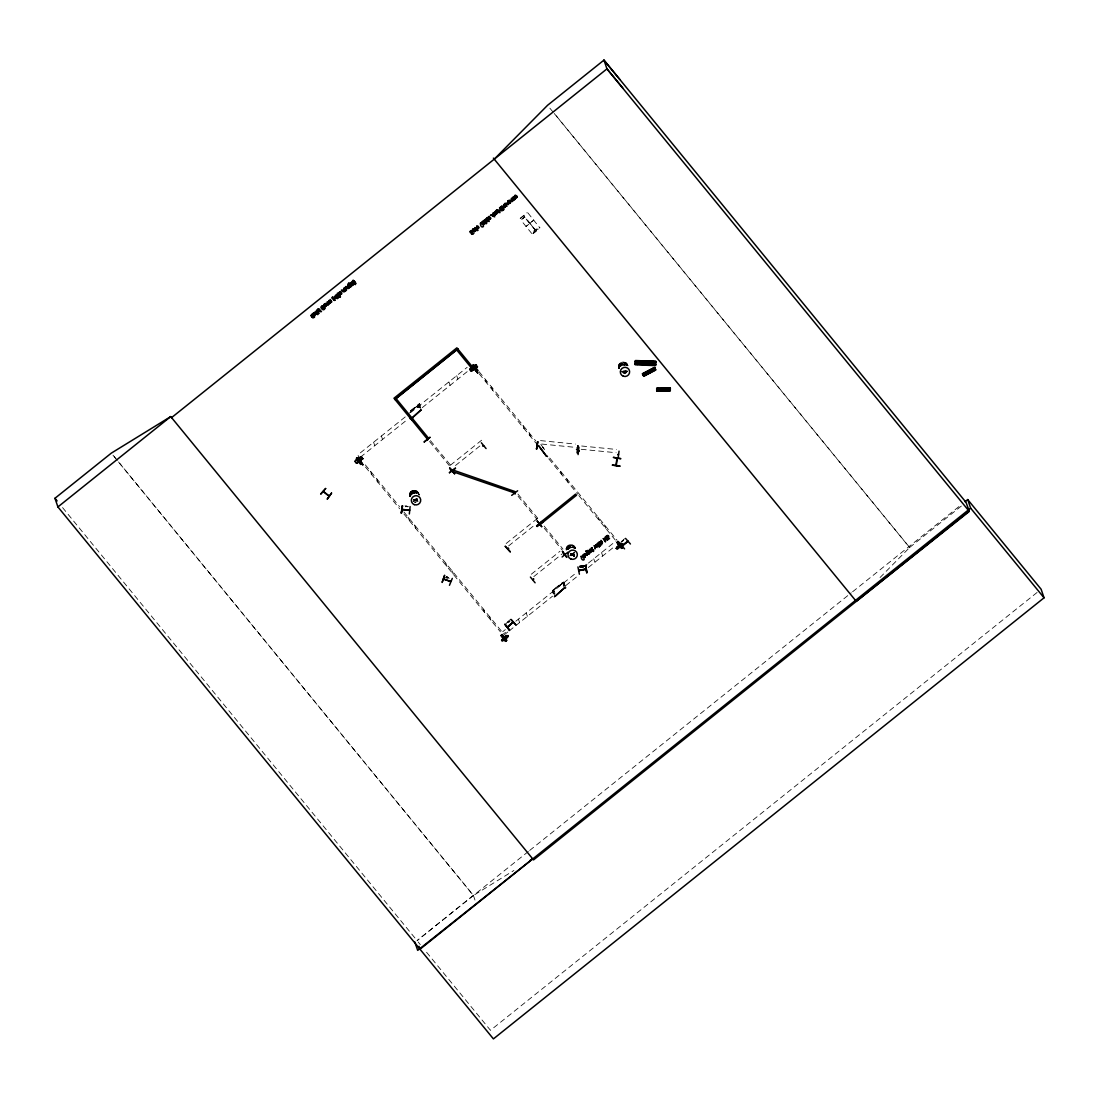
<?xml version="1.0" encoding="UTF-8"?>
<svg xmlns="http://www.w3.org/2000/svg" width="1099" height="1099" viewBox="0 0 1099 1099"><rect width="100%" height="100%" fill="white"/><g stroke="black" fill="none" stroke-linecap="round" stroke-linejoin="round"><path stroke-width="0.75" stroke-dasharray="5 3.75" d="M409.419 494.468L409.721 493.259L409.446 495.704M410.037 496.267L412.674 492.366M412.18 492.682L412.386 491.954M566.067 548.896C566.425 543.579 574.928 543.277 575.574 548.607M566.356 549.747L567.318 547.453M567.936 546.67L569.378 546.629M572.867 545.791C568.375 545.887 568.197 546.711 569.103 547.302M618.696 368.192L620.647 363.522M618.751 366.901L619.039 365.72M619.369 366.668L618.998 367.904A4.684 4.616 -18.9 0 1 627.392 365.376L625.455 363.975M623.971 362.711L620.303 364.25M574.255 554.707L574.269 555.462M621.375 364.071L621.017 363.412M626.169 372.369L626.499 372.08M537.109 229.114L534.622 229.403L533.358 233.015L534.691 229.54M446.95 577.758L448.351 578.019L446.922 576.645M623.312 539.911L622.803 540.818L623.573 540.763M409.721 493.259C411.067 489.44 417.029 489.22 418.582 492.998M410.669 493.025L409.817 496.473A4.684 4.616 -18.9 0 1 418.101 492.792A4.767 4.684 -18.9 0 0 409.776 496.528M619.3 366.695L621.842 364.057L624.287 363.659M568.018 546.491L568.952 547.398M567.634 548.401L566.974 549.486A4.698 4.616 -18.9 0 1 575.079 548.154L570.711 546.533M621.842 541.615L624.534 538.675M507.188 622.707L509.922 619.822M418.183 406.589L417.702 407.138L418.637 407.152M418.692 407.001L418.06 407.523L418.76 407.605M554.514 591.66L553.704 590.919M553.855 590.781L554.528 591.152M554.569 592.526L555.05 593.295M620.825 542.453L622.666 540.351L620.88 542.508M506.213 623.586L507.985 621.471M520.157 218.467L526.943 212.876M410.339 492.187L411.205 491.294M411.424 491.899L412.578 491.857M410.614 493.025L411.672 491.885M411.246 494.866L412.111 493.973A4.712 4.63 -18.9 0 0 411.328 494.948L412.098 493.932M567.249 547.453L568.815 546.327M567.579 548.401L570.724 546.491M568.746 548.36L567.895 549.294L571.027 547.398L574.585 548.222A4.698 4.616 -18.9 0 0 567.963 549.349M880.052 577.524L909.656 547.467L555.215 114.557M585.121 566.136L580.382 567.537L583.267 567.002L581.769 566.823L582.923 566.177L580.08 566.713L580.643 565.916M580.808 566.383C578.308 568.087 584.984 566.864 581.618 566.232M552.618 591.317L553.113 590.754L554.198 593.487M409.391 413.142L418.678 404.762L410.188 411.658L418.801 404.734L420.038 408.045M554.748 595.768L552.838 590.204L562.537 582.319L564.886 588.391M562.949 582.827L552.838 590.204M520.308 218.371L527.122 212.821M521.833 219.141L524.402 217.08L522.039 219.374M521.874 219.25L524.402 217.08M529.361 222.918L525.349 218.124L529.594 222.712M533.592 228.317L530.487 223.798M533.235 233.125L535.804 231.065M532.836 233.647L539.499 228.249M533.441 233.373L536.01 231.312M410.394 410.847L419.31 403.69L420.999 408.279M410.6 411.095L419.516 403.951M405.229 416.919L357.917 454.807L359.098 458.242M410.518 412.674L467.144 367.313M360.403 457.184L407.729 419.282M422.291 407.619L468.311 370.748M450.384 465.234L481.678 440.163M455.467 465.523L480.249 445.686M506.172 543.497L537.466 518.426M508.658 545.887L534.732 524.992M531.325 574.214L560.009 551.245M533.798 576.604L562.496 553.621M509.579 621.361L508.233 622.171L508.672 621.031M508.727 622.405L510.005 621.375M552.275 591.138L563.952 582.195L552.275 591.138L553.264 594.023M502.738 631.691L505.361 629.603M515.816 621.223L576.535 572.593M583.143 567.29L587.127 564.103M588.446 563.045L615.88 541.065M503.919 635.126L507.834 631.98M509.153 630.936L514.373 626.746M515.678 625.702L552.55 596.166M565.793 585.561L576.384 577.085M588.295 567.537L614.437 546.588M528.358 851.491L417.057 940.648L473.367 895.342L112.4 454.464L473.422 895.506L513.906 870.477M529.704 850.42L851.272 592.828M852.618 591.757L961.021 504.922M909.656 547.467L962.092 505.471M1037.099 592.457L490.47 1030.312L424.612 949.879M503.493 633.752L505.595 632.406M563.828 582.333L563.1 582.758L563.993 585.533M417.18 498.603L413.664 499.647M624.493 373.056L627.639 371.146A4.684 4.616 -18.9 0 1 623.284 373.056M568.128 546.546L569.186 545.901M573.815 553.017L570.312 554.075M573.829 553.031L571.549 554.02M570.601 554.94L574.118 553.896A4.698 4.616 -18.9 0 1 570.642 554.913A4.698 4.616 -18.9 0 0 574.035 553.731M573.348 555.448L574.406 554.816L569.708 555.599M573.651 556.328A4.684 4.602 -18.9 0 0 574.695 555.696L573.678 556.382L574.736 555.696A4.698 4.616 -18.9 0 1 573.637 556.273M579.736 567.634L580.918 566.988L579.53 566.864M582.456 567.345L583.94 566.727M417.785 407.028L418.719 407.537M620.756 363.453L621.539 363.508M625.674 372.671L623.243 373.097M412.07 492.778L411.493 492.352M416.823 493.314A4.712 4.63 -18.9 0 0 413.224 493.424L415.628 492.929M413.183 493.341L414.392 492.984M571.851 554.885L573.046 554.528M579.819 565.999L584.86 565.614M579.777 565.999L583.624 565.765L580.657 567.111M579.942 566.466L585.011 565.999M579.791 566.768L582.497 566.232L581.453 565.765M405.297 506.763L406.067 506.639L404.995 505.856M534.65 229.444L538.4 229.1M416.219 491.363L413.746 491.157L411.342 492.613M415.326 492.022L411.438 492.778M540.529 440.617L575.423 444.065M581.687 446.015L616.566 449.464M541.711 444.051L576.59 447.485M581.206 449.285L616.086 452.719M446.455 577.332L447.156 577.415L446.139 576.412M583.803 566.315L579.997 566.466M623.944 362.752L625.18 363M624.259 363.7L625.51 363.948M621.704 371.874L626.444 371.105A4.684 4.616 -18.9 0 1 621.773 371.833M414.969 491.116L418.224 492.792M415.298 492.064L417.634 492.888L416.48 492.338M415.614 492.888L416.851 493.204M413.059 501.171L417.799 500.416A4.684 4.616 -18.9 0 1 413.128 501.144M571.617 545.557L574.859 547.22M572.263 547.316L573.472 547.604M408.498 506.721L405.792 505.856L407.331 506.927M449.216 578.376L446.895 576.645M445.122 577.428L447.403 578.321M625.125 363.027L627.831 365.486M625.798 364.813L626.897 365.39L623.339 364.566L620.207 366.517A4.671 4.588 -18.9 0 1 626.801 365.459M626.196 363.604L627.076 364.442M626.526 364.552L627.405 365.376M620.715 364.318L621.361 363.59M573.87 546.395L575.519 548.264A4.698 4.616 -18.9 0 0 566.438 549.679M574.282 547.316L575.189 548.167M549.857 108.155L553.113 112.125M554.198 113.458L909.738 547.714M527.973 212.972L539.801 227.85M523.055 222.795L531.82 233.592M540.79 444.504L545.901 450.741M544.623 449.697L542.576 447.197L544.541 449.615M479.054 371.668L535.721 440.878M549.775 458.049L617.157 540.337M479.191 373.825L535.817 442.993M548.786 458.832L577.772 494.234M578.843 495.553L615.165 539.897M517.959 494.11L537.823 518.371M544.156 526.105L562.963 549.088M518.096 496.267L536.903 519.25M544.28 528.262L562.056 549.967M430.465 440.63L450.315 464.891M429.544 441.51L449.409 465.77M365.349 464.877L399.555 506.653M403.882 511.942L502.394 632.268M365.472 467.034L399.651 508.768M403.965 514.057L500.402 631.829M62.561 507.573L417.002 940.497M418.142 941.967L420.299 944.604M533.647 228.166L534.815 229.677M627.515 364.634L627.872 365.816C626.966 358.961 615.825 362.272 618.764 368.522M539.595 227.177L539.76 228.029L539.691 227.342M627.419 364.662L627.708 365.459A4.684 4.616 -18.9 0 0 618.792 368.096M536.147 230.872L523.646 215.692M604.491 524.869L605.659 528.303M598.213 517.217L599.395 520.638M601.524 552.563L602.705 555.998M566.864 478.917L568.032 482.351M593.735 558.8L594.916 562.235M560.586 471.251L561.768 474.686M575.107 547.453L575.381 548.236M529.237 432.951L530.405 436.385M522.959 425.299L524.141 428.734M563.746 581.948L565.93 587.979M563.608 582.099L564.598 584.97M562.537 582.319L564.446 587.896M491.61 386.999L492.778 390.433M485.332 379.334L486.514 382.768M552.44 591.056L553.415 593.927M456.703 375.679L457.885 379.114M448.914 381.916L450.095 385.351M526.215 612.885L527.396 616.319M518.426 619.122L519.607 622.556M419.31 403.69L420.862 408.402M418.678 404.762L419.626 407.537M489.728 616.8L490.896 620.234M483.45 609.134L484.632 612.569M452.101 570.834L453.269 574.269M445.823 563.183L447.005 566.617M418.458 493.025L418.485 493.108A4.671 4.588 -18.9 0 0 409.597 495.745A4.684 4.616 -18.9 0 1 418.472 493.025A4.712 4.63 -18.9 0 0 409.542 495.704M414.474 524.882L415.642 528.317M381.394 436.001L382.562 439.435M408.196 517.217L409.377 520.651M373.605 442.238L374.786 445.672M376.847 478.93L378.029 482.351M370.569 471.265L371.75 474.699M473.367 895.342L475.359 901.18M419.227 495.031L418.87 493.849A4.767 4.684 -18.9 0 1 419.172 495.017A4.698 4.616 -18.9 0 0 418.801 493.973M566.205 548.964A4.684 4.602 -18.9 0 1 575.464 548.689A4.698 4.616 -18.9 0 0 570.12 544.788A4.698 4.616 -18.9 0 0 566.191 550.104M574.351 554.679A4.698 4.616 -18.9 0 1 569.722 555.421M566.493 549.843A4.698 4.616 -18.9 0 1 575.45 548.401M568.004 549.431A4.684 4.602 -18.9 0 1 568.856 548.566M569.9 547.92A4.684 4.602 -18.9 0 1 574.543 548.387M618.902 368.536A4.671 4.588 -18.9 0 1 621.869 362.23A4.671 4.588 -18.9 0 1 627.776 365.898M618.847 368.261A4.684 4.616 -18.9 0 1 627.763 365.61M626.348 370.926A4.684 4.616 -18.9 0 1 621.718 371.682M619.135 368A4.684 4.616 -18.9 0 1 627.447 365.541M625.922 373.399A4.671 4.588 -18.9 0 1 624.754 373.742M619.41 368.742A4.671 4.588 -18.9 0 1 619.699 367.574M627.515 370.995A4.684 4.616 -18.9 0 1 623.229 372.904M620.344 366.654A4.671 4.588 -18.9 0 1 626.856 365.61M623.641 365.472A4.767 4.684 -18.9 0 1 624.878 365.431M417.125 498.561A4.671 4.588 -18.9 0 1 413.691 499.578A4.684 4.616 -18.9 0 0 417.112 498.493A4.712 4.63 -18.9 0 1 413.677 499.564M410.174 496.363A4.684 4.616 -18.9 0 1 417.606 493.066M409.845 495.415A4.698 4.616 -18.9 0 1 418.169 492.943M533.784 220.075L526.009 226.49L533.784 220.075M626.142 370.239L622.625 371.283A4.671 4.588 -18.9 0 0 626.087 370.198M417.483 499.468L413.952 500.512A4.698 4.616 -18.9 0 0 417.441 499.454M418.101 501.268L414.57 502.312A4.712 4.63 -18.9 0 0 418.06 501.24M570.34 554.02A4.684 4.602 -18.9 0 0 574.612 552.124A4.698 4.616 -18.9 0 1 570.312 553.965M413.938 500.306A4.684 4.616 -18.9 0 0 417.386 499.289A4.767 4.684 -18.9 0 1 413.952 500.443"/><path stroke-width="1.5" d="M627.804 541.175L622.075 545.887L628.024 541.326M635.277 364.016L655.65 364.346L635.304 363.481M655.76 362.56L635.442 361.228L655.746 362.656L635.359 361.983M635.483 360.527L655.815 361.406L655.581 365.637L635.236 364.786L635.442 360.747L655.815 361.406L655.76 362.601M655.608 365.047L635.249 364.112M507.834 548.868L508.274 548.264M508.068 549.074L508.494 548.346M533.647 579.063L533.152 579.791L533.606 578.939M563.787 554.652L564.405 554.418M564.199 554.322L564.35 553.896M635.538 361.997L635.304 363.123M637.31 364.538L637.516 360.829M646.171 364.909L646.363 361.2M648.424 361.283L648.218 364.95M650.072 365.06L650.265 361.351M652.133 365.156L652.325 361.447M653.507 365.211L653.699 361.502M487.407 220.899C485.813 223.44 486.527 226.531 484.659 219.704M656.707 388.387L670.294 387.988L670.308 390.832L656.721 391.093L656.707 388.235L670.308 388.304M656.707 390.859L670.294 390.612M670.28 388.139L670.308 388.84L656.707 389.225M332.489 296.854L332.2 297.966M496.157 211.008L496.514 210.129M315.495 314.561L315.262 313.229M512.848 198.521L513.247 197.325M619.877 466.155L612.445 465.165M348.548 285.314L348.754 284.614M586.632 552.522L587.512 550.942M402.55 505.787L401.341 513.206L402.509 505.842M401.369 513.192L402.193 505.815M402.303 509.73L402.825 509.29M409.611 510.032L408.952 509.895M410.106 506.584L409.336 513.975M475.276 231.051L475.221 230.186M484.453 223.853L485.002 222.85M585.451 555.421L585.149 557.028M537.741 441.743L536.518 449.148L537.782 441.743M536.559 449.148L537.425 441.771M537.988 445.617L537.548 445.356M577.318 449.285L576.508 449.367M578.088 454.588L578.967 447.211M617.858 454.45L618.38 454.505M619.039 451.153L618.091 458.475M478.518 228.015C478.532 225.79 475.963 229.609 478.395 228.07M489.769 219.058L489.948 217.794L489.014 219.058M664.126 389.458L665.238 389.444L664.126 389.431M613.476 457.39L620.88 458.695L613.462 457.418M617.185 458.805L616.979 458.104L615.948 465.317M616.319 465.358L617.24 458.132M313.407 314.369L313.435 312.748M505.306 206.942L503.768 204.428L504.771 206.9M512.876 200.883L511.337 198.356L512.038 200.032M312.528 317.089L312.775 314.19M312.446 315.811L311.937 317.048M471.237 233.098L471.65 234.211M323.422 491.377L323.958 491.596M328.807 495.484L329.123 496.171L323.381 491.253M471.979 232.068L471.952 231.23M326.582 305.728L324.796 306.745M341.638 294.079L341.748 293.351M353.15 284.929L353.837 283.899M353.823 284.201L353.644 283.185M479.013 227.713L476.952 228.592M517.162 197.147L515.926 198.246M591.894 551.41L591.729 550.393M351.419 283.047C351.254 285.671 353.356 281.385 353.796 283.501M488.368 218.358L489.261 216.269L487.777 217.506M514.73 196.542L515.101 195.814M345.608 290.37L346.295 289.573L345.498 289.614M474.713 231.051L474.727 230.378M484.164 223.509L484.357 222.561M510.293 202.985L508.81 203.425L509.881 202.216M585.217 556.286L585.08 556.492M427.36 439.6L427.717 439.888M452.184 469.822L451.73 471.292L514.483 492.929L514.978 491.555L452.101 469.726M514.579 493.19L515.088 493.836L514.442 492.819M565.037 554.212L564.735 554.446M344.399 289.861L344.056 288.172M482.612 223.221L482.269 221.531M507.765 201.103L508.109 202.793L509.799 202.065L508.919 202.697M584.393 556.08C580.547 557.083 584.929 551.437 585.465 555.49M350.911 283.295C351.034 281.454 354.015 281.825 351.639 282.786M514.236 196.542L515.074 195.306M505.444 204.524L506.364 205.678C508.645 206.269 504.537 207.601 504.839 203.507M591.454 549.184L592.512 550.517L591.386 548.03M598.172 542.645L598.378 543.73M607.802 538.263L608.612 536.147M323.807 308.956L322.708 308.448L323.463 307.802L324.356 308.269L323.834 309.025M310.88 315.99L311.553 314.809M609.478 538.771L609.382 538.139M329.631 303.2L329.686 302.459M317.913 309.808C317.735 312.611 322.034 310.783 318.71 309.327M497.05 211.764L496.693 210.678M348.163 288.666C342.998 282.635 348.163 291.07 348.52 287.334M495.745 214.071C497.05 214.882 493.753 208.686 496.542 212.753M512.23 200.265L512.148 201.062M601.812 543.085L601.675 541.986M505.554 203.507L505.471 204.593M592.018 549.115L592.1 548.03M317.405 309.904L317.954 309.121M586.014 569.048L578.706 570.395L585.987 569.035M586.069 569.309L578.898 570.697M313.655 313.366L314.754 312.844M616.347 465.536L616.36 464.685M510.431 202.889L508.961 200.252L508.562 200.815M514.854 198.534L514.318 199.345M340.099 294.175L341.281 293.694M314.328 315.152L316.072 314.287M505.128 207.271L505.293 206.502M450.398 581.344L443.501 579.173L444.367 579.187M450.26 581.687L449.917 581.151M449.464 585.3L452.307 578.404M472.831 230.144L473.463 229.403M482.447 222.135C485.937 221.325 480.826 223.633 483.533 221.558M508.026 201.529L509.167 202.01M331.623 301.937L330.359 302.857M606.318 537.081L606.84 536.188M490.539 218.88L490.635 218.152M324.191 304.945L325.208 303.612L323.848 304.602M512.395 197.545L512.34 198.658M507.504 626.87L513.054 622.213M361.695 459.025L361.708 458.778M472.446 369.841C471.416 371.957 474.617 366.832 474.905 369.786M506.955 635.73L504.688 637.544M616.91 547.261L619.451 545.571M452.197 470.757L452.692 470.317M323.82 304.533L323.875 305.962M338.89 292.705L339.907 291.62M484.522 220.102L485.676 219.223M350.938 286.729L351.859 285.891L349.949 283.542M587.786 550.558L589.943 553.099L588.817 554.075M498.891 212.231C501.927 214.484 498.081 207.629 496.363 210.362M324.136 309.355L324.878 308.297L323.862 307.074M539.087 446.304L546.478 456.222L538.537 445.631M607.967 536.985L607.733 535.969M314.561 316.924L314.287 316.127L313.091 317.419M330.304 303.022L329.137 303.681M484.92 220.034L486.06 221.71M515.294 198.85L513.686 199.812M470.07 231.436L470.207 232.535L471.347 231.092M606.593 535.817L606.071 536.339M350.567 286.441L351.103 285.726L349.867 284.49M498.63 211.873L497.476 210.197M471.32 233.002L471.952 231.999M607.5 537.493L607.28 538.606M317.941 309.877L318.93 309.327M484.48 223.042L483.326 223.921L484.796 223.413M472.309 370.198L474.205 369.072M504.798 636.816L504.647 637.818L502.999 635.799M617.13 547.082L619.3 545.365L617.72 543.744M617.061 547.467L619.19 546.052L617.707 544.211L619.245 545.241M504.743 206.832C497.847 204.332 503.658 209.057 504.743 207.477M311.154 315.386L312.789 315.015M348.987 288.268L349.097 287.306M602.458 543.002L601.249 543.62M578.541 450.769L579.283 450.824M314.534 316.855L313.943 317.611M331.458 302.225L331.596 301.387M324.384 304.615L324.301 305.701M476.787 226.518L476.581 227.287M589.696 549.926L589.778 551.286L591.743 550.462M589.6 550.159L590.658 549.445M591.784 551.533L590.397 552.206L589.174 551.272M477.749 230.048L474.782 227.63L476.348 230.378M324.727 308.695C323.683 311.992 319.177 307.088 321.691 306.195M325.675 488.492L320.661 494.138L325.647 488.506M347.943 284.559L348.479 283.336M585.973 551.039L586.042 551.849M586.275 551.506L587.539 551.011M483.065 446.015L482.928 446.015M507.903 548.786L508.59 548.635M539.321 524.031L539.417 523.055L540.2 524.484M591.743 548.428L592.018 547.618L591.413 548.099M598.996 542.508L598.708 543.318M328.491 304.615L327.928 304.382M336.006 297.911L336.665 298.063M344.688 290.892C337.846 287.691 343.492 293.694 345.059 291.249M587.058 555.119C581.756 552.289 588.803 554.418 587.031 555.036M351.199 286.372L349.729 286.825M583.253 555.201L584.764 555.366L583.61 555.888M319.85 311.635L321.471 311.621L318.504 308.846M588.803 553.553L588.157 551.684L587.402 552.014M494.234 159.163L547.604 105.257L603.969 60.102L966.021 502.325L968.837 510.018M498.603 211.805L497.023 211.695M357.244 457.692L361.983 463.503L360.788 464.451C352.504 456.36 357.944 455.274 361.983 463.503M501.048 635.483L505.609 641.335L501.048 635.483L502.243 634.535L506.804 640.387L505.609 641.335M502.064 634.59L506.502 640.621L502.092 634.631M339.495 296.634L338.712 296.95M507.669 201.309L508.59 200.883M349.303 284.737L350.114 284.545M346.583 290.054L345.443 290.947L346.144 289.889M496.638 213.975L495.814 214.374M619.671 543.263L624.562 548.854M329.714 303.022L327.09 301.964L329.315 303.86M538.084 445.741L537.356 445.631M353.219 284.27L351.914 284.298L353.411 283.94M476.939 226.367L476.87 227.878L478.656 226.792M591.166 551.616L590.548 551.808M585.987 551.107L587.567 550.503M490.374 219.003L489.124 219.47M351.529 282.306L350.924 283.569M589.586 549.445L589.201 551.341M509.854 202.82L508.837 203.411M505.045 624.287L509.51 630.235L505.142 624.232M585.066 556.424L584.036 557.097L585.135 556.959M449.628 468.27L454.615 473.779L449.656 468.229M505.279 546.313L510.224 551.78M470.317 231.243L471.65 230.598M359.84 460.289L361.942 458.942L360.005 459.959M339.577 297.238C332.31 285.589 346.158 303.599 337.517 293.612M322.419 308.05C320.537 305.165 322.309 309.451 323.202 307.39M322.914 307.747L322.804 306.223M336.637 297.994C335.099 300.645 332.228 294.024 335.593 298.021M587.374 554.404L586.454 554.789M625.537 538.4L630.428 543.991M622.391 546.052L627.653 541.051M443.584 578.885L450.494 581.563M555.16 596.276L564.446 587.896L554.404 596.798M965.032 501.707L967.697 499.564L1041.11 589.229L1044.05 597.815L493.41 1038.898L57.917 506.941L54.95 498.287L111.315 453.131L170.647 416.645L171.581 417.62L606.964 68.866L603.969 60.102M57.917 506.941L170.73 416.59L533.551 859.899L969.016 511.076L606.964 68.866L622.79 88.03M353.15 280.424L352.614 280.74M315.166 311.512L317.762 314.685M316.512 310.344L318.009 313.009L316.526 310.426M327.9 304.313C323.958 301.208 326.637 305.728 328.12 304.78M330.112 302.211L328.78 300.522L329.714 302.527M335.181 295.48L337.022 297.692M346.556 288.955L345.251 287.32L344.083 288.254M348.864 286.963L347.627 285.424L348.548 287.402M321.526 306.992L322.666 306.291M326.417 305.082L324.287 305.632M339.454 293.488L341.583 292.938M325.249 306.497L324.658 306.126L326.156 305.769M341.322 293.625L341.061 292.993L340.127 294.257M338.107 297.032L336.157 294.601L338.176 296.318L338.794 295.741L338.423 296.648M337.654 298.557L337.75 297.733L337.627 298.488M334.604 300.384L335.181 300.137A3.544 3.489 -18.9 0 1 334.192 299.739L333.533 299.189M475.098 230.048L473.408 228.977M480.455 223.097C480.084 230.062 487.489 226.133 480.483 223.166M484.769 222.314L483.065 221.242M495.841 214.442C495.251 216.462 491.899 209.483 495.292 214.113M508.288 203.919C504.359 201.57 506.625 204.95 508.329 204.496M512.12 200.993C507.518 197.683 511.653 204.414 512.862 200.43M505.375 203.7L505.004 203.439M492.036 215.308L493.217 212.876L494.674 216.819L490.621 214.951L492.009 215.239M488.341 218.289L490.099 217.19L490.662 218.22M516.805 196.226L515.019 197.312L514.703 196.666M493.355 214.731C490.58 215.885 496.391 217.877 493.382 214.8M502.655 207.862L501.226 209.002L502.944 208.219M501.501 209.291L502.202 210.197C507.285 206.392 500.265 215.019 499.578 207.78C504.331 204.909 498.644 207.477 501.226 209.002M410.174 418.788L410.792 418.293M411.699 417.593L410.586 418.609L411.74 417.689L396.052 398.552M420.67 410.394L421.343 409.845M472.378 369.127L473.477 368.096L472.378 369.127L456.703 349.977M411.644 419.887L412.743 418.87L428.459 438.116L427.319 439.037L411.603 419.777L412.743 418.87M428.418 438.02L427.319 439.037M539.444 523.138L540.529 524.196L576.494 495.251L575.574 494.138L539.527 523.206M581.165 556.273C581.055 562.88 588.102 559.405 581.192 556.341M594.353 545.708L595.287 548.813L594.641 546.327L596.949 547.398L596.07 545.173C602.032 549.582 592.856 541.079 596.372 547.082L594.38 545.777L596.372 547.082M596.812 543.826L598.653 546.024M603.31 538.537L605.439 541.944L605.274 538.002L607.651 540.172L605.137 537.068L605.48 541.216L603.337 538.606M590.575 551.877L589.998 551.506L591.482 551.149M584.036 557.097L584.847 556.616M592.485 550.448L593.281 551.41M593.694 551.176L593.144 550.448C595.067 548.772 592.127 551.313 591.99 549.047M598.886 543.524L599.807 544.678L600.755 544.348L600.59 545.654M598.351 543.662L600.205 545.956M599.285 546.904L599.381 546.079L599.271 546.835M601.455 543.249C595.782 538.249 603.914 547.659 601.235 543.552M511.008 619.534L516.035 625.015L511.021 619.438M508.191 626.595L512.656 622.542M507.628 627.158L513.233 622.171M565.023 588.377L565.724 587.718M967.697 499.564L970.637 508.15L419.997 949.234L418.994 946.321M476.856 371.393L472.295 365.541L473.463 364.689L478.024 370.555L476.829 371.503L472.405 365.514M474.411 368.852L472.268 370.075M617.061 542.466L618.284 541.587L622.845 547.439L621.663 548.387L617.088 542.535L621.842 548.222M618.284 541.587L617.212 542.356M504.675 637.173L506.831 635.456M969.318 511.433L856.286 601.373L493.382 158.119M424.228 441.963L430.107 437.223L424.187 441.894M483.011 445.864L483.794 445.823M455.549 468.339L449.381 472.639M511.681 495.374L517.629 490.772M505.265 546.34L510.252 551.849M536.834 526.091L542.714 521.393L536.971 526.27M543.043 521.819L537.164 526.517L536.614 525.83L542.535 521.187L543.071 521.86M541.67 526.682L537.026 520.816L541.752 526.613M562.482 551.368L566.823 557.399L562.454 551.382M530.405 577.057L535.103 582.8M564.515 554.665L563.718 554.844M567.936 552.179L562.125 556.987M616.292 548.181L622.254 543.607L623.106 544.678L617.143 549.266L616.415 548.374M616.319 548.264L622.364 543.73L616.443 548.415M502.751 635.826L504.07 637.64M501.556 640.181C517.89 630.29 498.328 639.275 502.312 641.102C512.01 635.84 508.136 632.736 501.68 640.332M472.268 365.651L476.925 371.338M621.677 548.277L617.391 542.288M622.748 547.508L618.188 541.656M469.809 369.305C487.063 360.032 464.259 367.67 471.444 371.297L477.406 366.681L471.224 371.036M355.046 461.237C372.314 451.964 349.509 459.588 356.68 463.228L362.711 458.681L356.68 463.228M476.939 372.286L477.804 372.891M356.488 462.954L362.519 458.489M356.584 463.077L362.711 458.681M362.478 463.984L362.862 465.069L360.445 461.498M321.719 306.264L323.285 305.893M649.894 370.775L650.278 371.819L650.182 370.734M514.854 195.54L516.145 195.512L515.39 195.704M476.705 226.106L477.996 226.078M589.6 549.514L590.905 549.486M473.216 234.018L471.814 234.266M339.399 297.376L340.113 296.785M477.79 230.515L476.485 230.488M348.946 284.517L349.578 284.174M486.074 448.557L481.348 442.773M598.447 542.439L598.818 542.7M490.181 219.182L489.412 219.484M485.181 219.869L485.992 219.759M474.48 231.175L473.669 231.669L474.754 231.518M344.399 289.243C344.275 286.825 347.037 289.848 344.372 289.161M345.869 288.9L344.688 289.353M509.194 202.079L509.029 201.131L508.219 201.419M474.04 230.24L473.435 229.32M588.776 553.484L587.786 553.484M482.296 221.613L483.093 221.311M588.995 553.869L587.8 554.047M498.589 212.437L497.38 212.588M529.814 860.641L532.699 858.855L417.689 950.374L414.776 941.87M508.535 204.428L508.494 203.713M472.13 233.84L473.999 233.153M608.956 538.551L608.118 538.744M360.486 461.621L360.046 460.344M452.376 470.99L452.087 470.248M330.098 302.143L331.129 301.648M483.67 222.438L482.901 222.712M474.012 230.172L472.804 230.076M345.471 289.545L344.372 289.793M472.309 230.227L474.026 230.639M643.767 376.339L642.434 373.811L654.551 367.602L655.801 369.992L643.739 376.284M654.468 367.464L642.462 373.797M642.819 374.525L654.702 367.89M643.272 375.336L643.011 374.622M643.684 376.133L655.581 369.566M643.396 375.624L655.471 369.36M339.687 291.812L340.731 291.949L339.467 293.557M348.507 283.405L349.977 283.611M348.726 283.789L349.853 284.229M311.594 314.314L312.583 314.177M606.882 535.694L607.651 535.515M338.258 297.142L339.371 297.307M489.742 218.989L488.986 218.989M353.122 284.861L351.776 284.778M350.416 286.496L349.716 286.276M513.59 199.276L514.291 199.276M513.274 197.394L513.961 197.174L513.233 196.941M498.218 212.134L497.366 212.025M317.982 309.19L318.669 308.998M328.093 304.711L328.285 303.997M473.188 229.073L472.501 229.471L473.435 229.059M547 455.961L547.494 456.58M577.937 566.933L579.393 574.214M585.822 565.436L586.784 572.813L585.849 565.436M451.95 469.658L452.486 470.262L451.909 469.534M515.252 493.602L514.73 492.901M478.038 228.771L477.213 228.716M601.51 543.538L602.472 542.26M515.802 197.834L516.667 196.913M670.308 388.469L656.707 388.867L670.308 388.785M656.707 389.98L656.817 389.211M656.707 390.379L670.308 390.021M348.987 283.157L349.729 283.418M513.975 199.894L512.917 199.441M635.414 360.98L655.787 361.846M635.401 361.475L655.76 362.299M635.263 363.728L655.622 364.566M402.261 509.428L409.584 510.156M402.234 509.689L409.432 510.307M617.817 454.643L618.503 454.656M485.648 219.154L486.953 219.924M619.905 466.058L612.418 465.097M312.981 317.968L311.924 316.979M607.761 536.037L606.236 537.425L605.769 536.861M489.151 219.553L488.107 218.825M352.339 285.067L351.529 284.6M350.004 286.976L348.52 285.245M340.264 294.738L339.22 294.024M325.098 306.896L324.274 306.429M314.616 315.303L313.819 314.822M352.587 280.671L354.524 281.921M607.335 538.716L608.049 539.307M314.712 314.85L313.627 313.462M607.857 535.474L608.626 536.216M353.122 280.355L354.345 281.083M334.632 300.453L333.409 299.725M513.453 199.826L512.656 199.18M587.828 554.116L586.715 552.948M513.618 199.345L512.821 198.452M353.754 280.616L355.128 281.948M485.964 219.69L486.788 220.611M323.257 305.824L323.944 306.841M472.075 230.653L472.694 231.614M476.98 228.661L476.142 227.589M323.353 491.706L328.931 495.979M333.862 299.519L333.244 298.873A3.352 3.297 -18.9 0 1 332.681 297.898L332.544 297.458M482.159 222.822L484.384 222.644M514.882 197.902L514.291 197.023M496.885 212.341L496.253 211.448M542.714 521.407L536.82 526.05M604.052 60.363L619.877 79.526M170.647 416.645L171.499 417.689M970.637 508.15L1044.05 597.815M494.935 211.585L496.226 213.179M495.347 214.937L493.506 212.739M484.041 220.308L486.61 223.413M473.518 368.206L456.882 347.834L393.964 398.236L410.586 418.609M602.238 541.917L601.016 540.378L601.702 542.054M593.309 551.492L592.746 550.764M331.349 301.03L330.098 299.464L330.813 301.167M322.708 308.448L323.436 309.341M504.839 624.466L509.538 630.208M54.95 498.287L57.121 500.938M475.867 364.841L477.502 366.832M477.79 372.863L474.425 368.344M361.104 456.758L362.739 458.75M360.115 461.292L362.697 464.41M504.276 637.777L503.328 636.005M449.958 468.009L454.601 473.71M506.612 635.634L504.633 637.049M455.343 468.092L449.477 472.79M496.514 212.67L496.872 213.536M348.836 286.894L349.194 287.759M488.135 218.893L487.709 217.987M338.808 293.186L339.234 294.092M578.61 451.071L579.187 450.645M653.314 368.247L654.482 370.432M652.504 368.687L653.671 370.858M651.281 369.319L652.435 371.476M650.196 369.896L651.364 372.08M648.973 370.542L650.127 372.698M517.121 196.748L516.612 195.952M332.461 298.598L332.173 297.898M354.936 282.553L355.211 283.336M355.444 282.512L355.719 283.569M668.893 388.126L668.92 390.64M667.972 388.181L668 390.653M666.585 388.181L666.626 390.681M665.362 388.194L665.403 390.708M663.988 388.222L664.016 390.736M658.026 388.222L658.054 390.694M644.852 375.336L643.684 373.152M585.424 565.449L586.784 572.813M477.241 372.066L474.837 369.237M477.282 372.643L475.208 369.566M355.183 283.267L355.279 284.641L355.691 283.487M515.046 199.153A1.635 1.607 -18.9 0 1 514.483 199.661M577.827 445.699L577.373 453.186L577.84 445.768M646.487 362.807C647.352 365.994 649.069 360.678 646.487 362.807M444.587 575.409L442.128 582.456L444.559 575.395M331.555 493.094L327.172 499.234L331.541 493.08M420.574 410.325L411.287 418.705L420.574 410.325M318.71 312.981L318.614 313.806L318.737 313.064M486.775 218.028L489 221.586L486.788 218.11M457.802 348.946L394.912 399.459L457.802 348.946M654.77 368.028L642.668 374.251L654.77 368.028M570.972 559.061A4.698 4.616 -18.9 0 0 577.305 553.992A4.698 4.616 -18.9 0 0 569.735 551.149A4.698 4.616 -18.9 0 0 570.972 559.061M623.284 376.201A4.671 4.588 -18.9 0 0 629.576 371.16A4.671 4.588 -18.9 0 0 622.061 368.344A4.671 4.588 -18.9 0 0 623.284 376.201M414.323 504.647A4.712 4.63 -18.9 0 0 420.67 499.564A4.712 4.63 -18.9 0 0 413.087 496.721A4.712 4.63 -18.9 0 0 414.323 504.647"/></g></svg>
